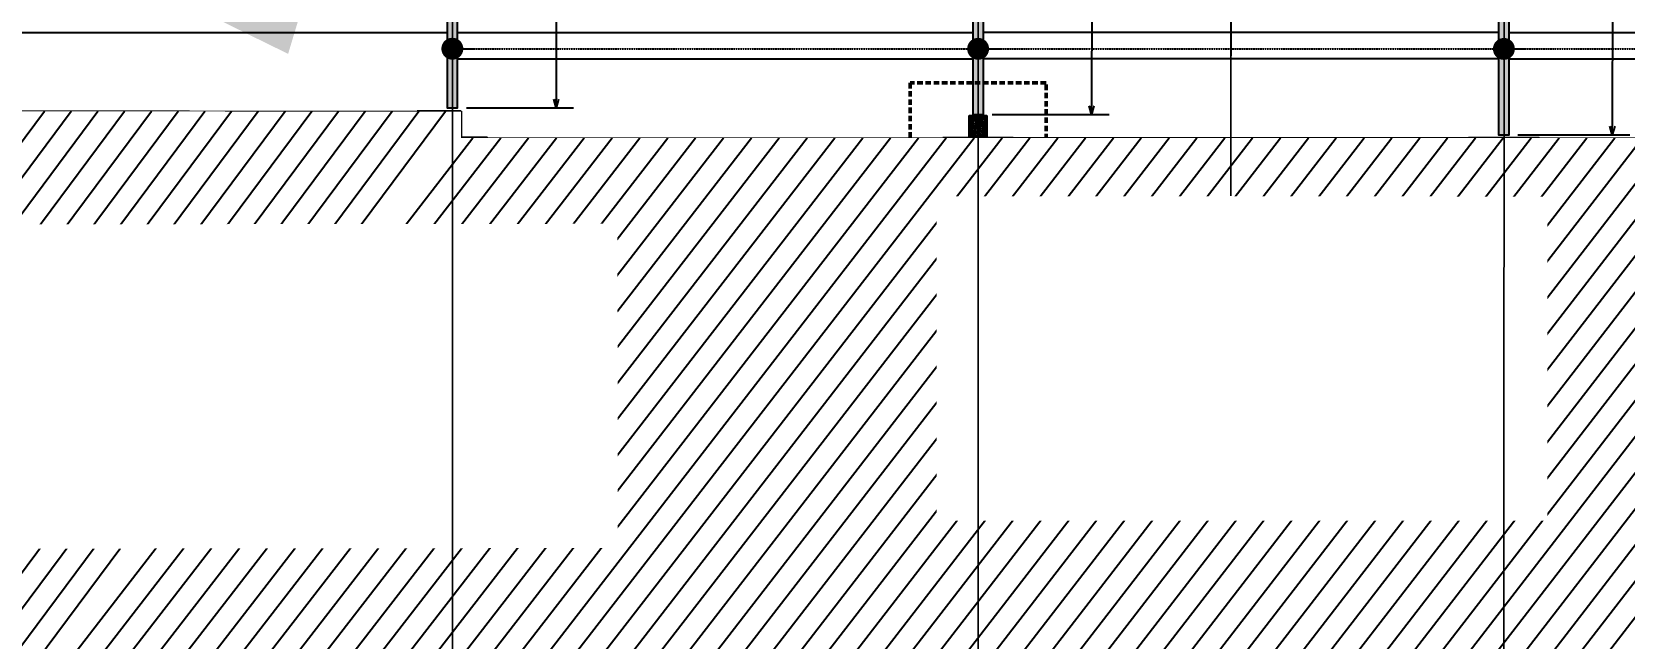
# Model space of a CAD drawing. Header units: centimetres. Extents: x -6122352 to 7132207, y -1694241 to 1947892.
# Drawn here: x 27723 to 45905, y -118703 to -111773 of the extents above; entities that cross this region are included whole.
import ezdxf
from ezdxf.xclip import XClip

# ---------------------------------------------------------------- set-up
doc = ezdxf.new("R2010")
doc.units = ezdxf.units.CM
doc.header["$MEASUREMENT"] = 0
doc.header["$XCLIPFRAME"] = 2
doc.header["$PDMODE"] = 66
doc.header["$PDSIZE"] = 100
for name, pattern in [('DASHED2', [0.375, 0.25, -0.125]), ('XR-AR-END-SETTING OUT PLAN$0$23585-XR-AR-END-GROUND FLOOR$0$23261-XR-AR-SI-GF$0$HIDDEN', [0.375, 0.25, -0.125]), ('XR-AR-MID-SETTING OUT FOR MASTER$0$23585-XR-AR-MID-GROUND FLOOR$0$23261-XR-AR-SI-GF$0$HIDDEN', [0.375, 0.25, -0.125])]:
    doc.linetypes.add(name, pattern=pattern)
doc.layers.add('23585-XR-AR-DAMAC PLOT LIMITS$0$1-End units', color=7, linetype='Continuous', lineweight=5, true_color=0xf8991e)
for name, color, linetype, lineweight in [('23585-XR-AR-DAMAC PLOT LIMITS$0$1-Mid units', 41, 'Continuous', 5), ('@ Foundations', 4, 'DASHED2', 50), ('A-ANNO-TEXT', 3, 'Continuous', 25), ('XR-AR-END-SETTING OUT PLAN$0$23585-XR-AR-END-GROUND FLOOR$0$A-EQUP-KITN-PLAN', 202, 'Continuous', 9), ('XR-AR-END-SETTING OUT PLAN$0$23585-XR-AR-END-GROUND FLOOR$0$A-FLOR-OVHD', 9, 'XR-AR-END-SETTING OUT PLAN$0$23585-XR-AR-END-GROUND FLOOR$0$23261-XR-AR-SI-GF$0$HIDDEN', 15), ('XR-AR-END-SETTING OUT PLAN$0$23585-XR-AR-END-GROUND FLOOR$0$A-GLAZ-SILL', 8, 'Continuous', 5), ('XR-AR-END-SETTING OUT PLAN$0$23585-XR-AR-END-GROUND FLOOR$0$A-GLAZ-WNDO', 232, 'Continuous', 9), ('XR-AR-END-SETTING OUT PLAN$0$23585-XR-AR-END-GROUND FLOOR$0$A-WALL', 7, 'Continuous', 30), ('XR-AR-END-SETTING OUT PLAN$0$23585-XR-AR-END-GROUND FLOOR$0$S-COLS', 51, 'Continuous', 40), ('XR-AR-END-SETTING OUT PLAN$0$23585-XR-AR-END-GROUND FLOOR$0$S-COLS-PATT', 8, 'Continuous', 5), ('XR-AR-MID-SETTING OUT FOR MASTER$0$23585-XR-AR-MID-GROUND FLOOR$0$$A-GLAZ-WNDO', 232, 'Continuous', 9), ('XR-AR-MID-SETTING OUT FOR MASTER$0$23585-XR-AR-MID-GROUND FLOOR$0$A-EQUP-KITN-PLAN', 202, 'Continuous', 9), ('XR-AR-MID-SETTING OUT FOR MASTER$0$23585-XR-AR-MID-GROUND FLOOR$0$A-FLOR-OVHD', 9, 'XR-AR-MID-SETTING OUT FOR MASTER$0$23585-XR-AR-MID-GROUND FLOOR$0$23261-XR-AR-SI-GF$0$HIDDEN', 15), ('XR-AR-MID-SETTING OUT FOR MASTER$0$23585-XR-AR-MID-GROUND FLOOR$0$A-GLAZ-SILL', 8, 'Continuous', 5), ('XR-AR-MID-SETTING OUT FOR MASTER$0$23585-XR-AR-MID-GROUND FLOOR$0$A-GLAZ-WNDO', 232, 'Continuous', 9), ('XR-AR-MID-SETTING OUT FOR MASTER$0$23585-XR-AR-MID-GROUND FLOOR$0$A-WALL', 7, 'Continuous', 30), ('XR-AR-MID-SETTING OUT FOR MASTER$0$23585-XR-AR-MID-GROUND FLOOR$0$S-COLS', 51, 'Continuous', 40)]:
    doc.layers.add(name, color=color, linetype=linetype, lineweight=lineweight)
for name, color, linetype in [('@MI-REF LAYER', 7, 'Continuous'), ('@MI-TYPE-02', 6, 'Continuous'), ('A-GLASS HATCH', 7, 'Continuous'), ('B_TH_6', 7, 'Continuous'), ('XR-AR-END-SETTING OUT PLAN$0$23585-XR-AR-END-GROUND FLOOR$0$A-Flor-Hral', 3, 'Continuous'), ('XR-AR-END-SETTING OUT PLAN$0$23585-XR-AR-END-GROUND FLOOR$0$A-Flor-Strs', 1, 'Continuous'), ('XR-AR-MID-SETTING OUT FOR MASTER$0$23585-XR-AR-MID-GROUND FLOOR$0$A-Flor-Hral', 3, 'Continuous'), ('XR-AR-MID-SETTING OUT FOR MASTER$0$23585-XR-AR-MID-GROUND FLOOR$0$A-Flor-Strs', 1, 'Continuous'), ('XR-AR-MID-SETTING OUT FOR MASTER$0$23585-XR-AR-MID-GROUND FLOOR$0$GS-HATCH-FLOOR TILE', 251, 'Continuous')]:
    doc.layers.add(name, color=color, linetype=linetype)
doc.styles.add('Gen-Text', font='arial.ttf', dxfattribs={"height": 2.5})
doc.styles.add('Schueco-BEMSTIL', font='isocpeur.ttf', dxfattribs={"width": 0.9})
doc.dimstyles.new('Dim Arrow Ann', dxfattribs={"dimtxt": 2.5, "dimasz": 3, "dimexe": 1.5, "dimexo": 1.5, "dimgap": 1, "dimtad": 1, "dimdec": 0, "dimlfac": 1000, "dimzin": 0, "dimdsep": 46, "dimtxsty": 'Gen-Text', "dimblk": 'ARCHTICK', "dimcen": 0, "dimclrd": 7, "dimclre": 7, "dimclrt": 7, "dimadec": 0, "dimazin": 0, "dimtfac": 1, "dimtdec": 0, "dimtofl": 0, "dimtmove": 2, "dimatfit": 3, "dimfxl": 1, "dimtolj": 1, "dimtzin": 0, "dimlwd": 0, "dimlwe": 0, "dimarcsym": 0})
doc.dimstyles.new('MI- JWC-TXT-2.5 MM', dxfattribs={"dimscale": 1.5, "dimtxt": 2.5, "dimasz": 1, "dimexe": 2, "dimexo": 1, "dimgap": 1, "dimtad": 1, "dimdec": 0, "dimdsep": 46, "dimtxsty": 'Schueco-BEMSTIL', "dimblk": 'OPEN30', "dimcen": 0, "dimdle": 2, "dimclrd": 140, "dimclre": 8, "dimclrt": 40, "dimadec": 0, "dimazin": 2, "dimtfac": 1, "dimtdec": 0, "dimtix": 1, "dimtmove": 2, "dimatfit": 3, "dimldrblk": 'OPEN', "dimfxl": 2, "dimlwd": -1, "dimlwe": -1, "dimarcsym": 0})

# ---------------------------------------------------------------- blocks, each defined once
blk = doc.blocks.new('23585-XR-AR-DAMAC PLOT LIMITS')
at = {"layer": '23585-XR-AR-DAMAC PLOT LIMITS$0$1-End units', "color": 251, "true_color": 0x636466}
blk.add_lwpolyline([(496511.339, 2768831.365), (496505.156, 2768824.617), (496487.461, 2768840.831), (496489.388, 2768842.934), (496493.441, 2768847.358), (496493.644, 2768847.579)], close=True, dxfattribs=at)
at = {"layer": '23585-XR-AR-DAMAC PLOT LIMITS$0$1-Mid units', "color": 251, "true_color": 0x636466}
for points in [[(496501.751, 2768856.427), (496503.676, 2768858.528), (496505.804, 2768860.85), (496523.499, 2768844.636), (496519.446, 2768840.213)], [(496497.697, 2768852.003), (496501.751, 2768856.427), (496519.446, 2768840.213), (496515.392, 2768835.789)], [(496493.644, 2768847.579), (496497.494, 2768851.782), (496497.697, 2768852.003), (496515.392, 2768835.789), (496511.339, 2768831.365)]]:
    blk.add_lwpolyline(points, close=True, dxfattribs=at)
blk = doc.blocks.new('A$Cf093b529')
at = {"layer": 'A-ANNO-TEXT'}
blk.add_blockref('23585-XR-AR-DAMAC PLOT LIMITS', (-495391.99, -2768603.442), dxfattribs=at)
blk = doc.blocks.new('_ArchTick')
at = {"color": 0, "linetype": 'ByBlock', "const_width": 0.15}
blk.add_lwpolyline([(-0.5, -0.5), (0.5, 0.5)], dxfattribs=at)
blk = doc.blocks.new('XR-AR-END-SETTING OUT PLAN$0$23585-XR-AR-END-GROUND FLOOR$0$A$C75a8815d')
at = {"layer": 'XR-AR-END-SETTING OUT PLAN$0$23585-XR-AR-END-GROUND FLOOR$0$S-COLS', "color": 252, "lineweight": 30}
for points in [[(6050, 13228), (6050, 12228), (6250, 12228), (6250, 13228)], [(6050, 10645), (6050, 9445), (6250, 9445), (6250, 10645)]]:
    blk.add_lwpolyline(points, close=True, dxfattribs=at)
blk = doc.blocks.new('XR-AR-END-SETTING OUT PLAN')
at = {"layer": 'XR-AR-END-SETTING OUT PLAN$0$23585-XR-AR-END-GROUND FLOOR$0$A-EQUP-KITN-PLAN', "color": 8}
for p, q in [((3650, 14100), (5250, 14100)), ((5250, 13850), (5250, 14100)), ((3650, 13750), (5250, 13750))]:
    blk.add_line(p, q, dxfattribs=at)
at = {"layer": 'XR-AR-END-SETTING OUT PLAN$0$23585-XR-AR-END-GROUND FLOOR$0$A-Flor-Hral', "color": 8}
for p, q in [((7060, 13800), (9050, 13800)), ((7060, 13750), (7060, 13800)), ((7060, 13750), (9050, 13750))]:
    blk.add_line(p, q, dxfattribs=at)
at = {"layer": 'XR-AR-END-SETTING OUT PLAN$0$23585-XR-AR-END-GROUND FLOOR$0$A-FLOR-OVHD', "color": 8, "ltscale": 5}
for p, q in [((5250, 13850), (3650, 13850)), ((5250, 13750), (3650, 13750))]:
    blk.add_line(p, q, dxfattribs=at)
at = {"layer": 'XR-AR-END-SETTING OUT PLAN$0$23585-XR-AR-END-GROUND FLOOR$0$A-Flor-Strs', "color": 8}
for p, q in [((7110, 13850), (9050, 13850)), ((7110, 13800), (7110, 13850)), ((7390, 13800), (7390, 13850)), ((7670, 13800), (7670, 13850)), ((7950, 13800), (7950, 13850))]:
    blk.add_line(p, q, dxfattribs=at)
blk.add_lwpolyline([(3300, 19773), (3300, 20673), (9090, 20673)], dxfattribs=at)
at = {"layer": 'XR-AR-END-SETTING OUT PLAN$0$23585-XR-AR-END-GROUND FLOOR$0$A-GLAZ-SILL', "color": 252}
blk.add_line((3550, 19523), (8750, 19523), dxfattribs=at)
at = {"layer": 'XR-AR-END-SETTING OUT PLAN$0$23585-XR-AR-END-GROUND FLOOR$0$A-GLAZ-WNDO', "color": 252}
for p, q in [((6150, 19773), (3550, 19773)), ((4840, 19773), (4840, 19623)), ((4890, 19623), (4890, 19773)), ((6150, 19773), (8750, 19773)), ((7410, 19623), (7410, 19773)), ((7460, 19773), (7460, 19623)), ((8700, 19623), (8700, 19773)), ((8750, 19773), (8750, 19523)), ((3550, 19623), (6150, 19623)), ((8750, 19623), (6150, 19623))]:
    blk.add_line(p, q, dxfattribs=at)
for points in [[(4840, 19723), (3600, 19723)], [(7460, 19723), (8700, 19723)]]:
    blk.add_lwpolyline(points, dxfattribs=at)
for points in [[(4780, 19563), (4860, 19563), (4860, 19613), (4780, 19613)], [(6070, 19563), (4860, 19563), (4860, 19613), (6070, 19613)], [(6150, 19563), (6070, 19563), (6070, 19613), (6150, 19613)], [(6150, 19563), (6230, 19563), (6230, 19613), (6150, 19613)], [(6230, 19563), (7440, 19563), (7440, 19613), (6230, 19613)], [(7520, 19563), (7440, 19563), (7440, 19613), (7520, 19613)]]:
    blk.add_lwpolyline(points, close=True, dxfattribs=at)
at = {"layer": 'XR-AR-END-SETTING OUT PLAN$0$23585-XR-AR-END-GROUND FLOOR$0$A-WALL', "color": 8}
for points in [[(9250, 19773), (8750, 19773), (8750, 19523), (9250, 19523)], [(9250, 6650), (9050, 6650), (9050, 8750), (6850, 8750), (6850, 8700), (6750, 8700), (6750, 8750), (6650, 8750), (6650, 8850), (6950, 8850), (6950, 8900), (7050, 8900), (7050, 8850), (9050, 8850), (9050, 10350), (7050, 10350), (7050, 9800), (6950, 9800), (6950, 10550), (7050, 10550), (7050, 10450), (9050, 10450), (9050, 19523), (9250, 19523)], [(5250, 13750), (5250, 13850), (5750, 13850), (5750, 12950), (5650, 12950), (5650, 13750)]]:
    blk.add_lwpolyline(points, close=True, dxfattribs=at)
at = {"layer": 'XR-AR-END-SETTING OUT PLAN$0$23585-XR-AR-END-GROUND FLOOR$0$S-COLS-PATT', "color": 8}
blk.add_blockref('XR-AR-END-SETTING OUT PLAN$0$23585-XR-AR-END-GROUND FLOOR$0$A$C75a8815d', (3000, 5500), dxfattribs=at)
blk = doc.blocks.new('END UNIT')
at = {"xscale": 0.001, "yscale": 0.001, "zscale": 0.001}
blk.add_blockref('XR-AR-END-SETTING OUT PLAN', (-9.15, 0), dxfattribs=at)
blk = doc.blocks.new('XR-AR-MID-SETTING OUT FOR MASTER$0$23585-XR-AR-MID-GROUND FLOOR$0$945-4P-1-101-GROUND FLOOR PLAN$0$XR-MIDDLE-GROUND FLOOR PLAN$0$A$C446944C1')
at = {"layer": 'XR-AR-MID-SETTING OUT FOR MASTER$0$23585-XR-AR-MID-GROUND FLOOR$0$A-GLAZ-SILL', "color": 252}
blk.add_line((0, 0), (5.2, 0), dxfattribs=at)
for points in [[(2.208, -0.023), (2.208, -0.124), (2.094, -0.074), (2.208, -0.023)], [(2.992, -0.023), (2.992, -0.124), (3.106, -0.074), (2.992, -0.023)]]:
    blk.add_lwpolyline(points, dxfattribs=at)
at = {"layer": 'XR-AR-MID-SETTING OUT FOR MASTER$0$23585-XR-AR-MID-GROUND FLOOR$0$A-GLAZ-WNDO', "color": 252}
for p, q in [((5.2, 0.25), (0, 0.25)), ((0, 0.25), (0, 0)), ((0.05, 0.1), (0.05, 0.25)), ((1.285, 0.25), (1.285, 0.1)), ((1.335, 0.1), (1.335, 0.25)), ((3.865, 0.1), (3.865, 0.25)), ((3.915, 0.25), (3.915, 0.1)), ((5.15, 0.1), (5.15, 0.25)), ((5.2, 0.25), (5.2, 0)), ((0, 0.1), (2.6, 0.1)), ((5.2, 0.1), (2.6, 0.1))]:
    blk.add_line(p, q, dxfattribs=at)
for points in [[(1.285, 0.2), (0.05, 0.2)], [(3.915, 0.2), (5.15, 0.2)]]:
    blk.add_lwpolyline(points, dxfattribs=at)
for points in [[(1.225, 0.04), (1.305, 0.04), (1.305, 0.09), (1.225, 0.09)], [(2.52, 0.04), (1.305, 0.04), (1.305, 0.09), (2.52, 0.09)], [(2.6, 0.04), (2.52, 0.04), (2.52, 0.09), (2.6, 0.09)], [(2.6, 0.04), (2.68, 0.04), (2.68, 0.09), (2.6, 0.09)], [(2.68, 0.04), (3.895, 0.04), (3.895, 0.09), (2.68, 0.09)], [(3.975, 0.04), (3.895, 0.04), (3.895, 0.09), (3.975, 0.09)]]:
    blk.add_lwpolyline(points, close=True, dxfattribs=at)
blk = doc.blocks.new('XR-AR-MID-SETTING OUT FOR MASTER$0$23585-XR-AR-MID-GROUND FLOOR$0$945-4P-1-101-GROUND FLOOR PLAN$0$XR-MIDDLE-GROUND FLOOR PLAN$0$BREAK LINE1')
blk.add_lwpolyline([(648, -6, 0, 0, 0), (101, -6, 16.7, 16.7, 0), (38, -178, 16.7, 16.7, 0), (-87, 166, 16.7, 16.7, 0), (-149, -6, 0, 0, 0), (-912, -6, 0, 0, 0)], format="xyseb")
blk = doc.blocks.new('XR-AR-MID-SETTING OUT FOR MASTER$0$23585-XR-AR-MID-GROUND FLOOR$0$A$C08698786')
at = {"layer": 'XR-AR-MID-SETTING OUT FOR MASTER$0$23585-XR-AR-MID-GROUND FLOOR$0$S-COLS', "color": 252, "lineweight": 30}
for points in [[(5900, 19473), (5900, 18773), (6100, 18773), (6100, 19473)], [(-100, 18728), (-100, 17728), (100, 17728), (100, 18728)], [(-100, 16145), (-100, 14945), (100, 14945), (100, 16145)], [(5900, 15688), (5900, 14688), (6100, 14688), (6100, 15688)], [(5900, 11147), (5900, 9747), (6100, 9747), (6100, 11147)], [(-100, 9157), (-100, 7757), (100, 7757), (100, 9157)], [(-100, 6700), (-100, 5500), (100, 5500), (100, 6700)], [(5900, 6500), (5900, 5500), (6100, 5500), (6100, 6500)], [(-200, 550), (200, 550), (200, 350), (-200, 350)], [(5800, 550), (6200, 550), (6200, 350), (5800, 350)]]:
    blk.add_lwpolyline(points, close=True, dxfattribs=at)
blk = doc.blocks.new('XR-AR-MID-SETTING OUT FOR MASTER')
h = blk.add_hatch()
h.set_pattern_fill('AR-CONC', color=8, scale=0.2, angle=90)
h.set_pattern_definition([(140, (-1262400.084, -115249.566), (3.1878171, 36.4369338), [3.81, -41.91]), (85, (-1262400.084, -115249.566), (-38.211369, -7.0486843), [3.048, -33.5281168]), (190.4514447, (-1262399.82, -115246.53), (-35.0235504, 29.3882494), [3.2380018, -35.6180489]), (136.1842, (-1262410.244, -115249.566), (8.4084656, 54.2158082), [5.715, -62.865]), (186.6355576, (-1262409.543, -115245.05), (-49.485225, 47.4808268), [4.8570046, -53.4271216]), (81.184151, (-1262410.244, -115249.566), (-49.485225, 47.4808268), [4.5719934, -50.2919464]), (111, (-1262407.704, -115244.486), (20.45303964, 30.32287825), [3.81, -41.91]), (56, (-1262407.704, -115244.486), (-36.8375932, 12.3604057), [3.048, -33.528]), (161.451445, (-1262406, -115241.96), (-16.3845538, 42.6832839), [3.2380018, -35.6179875]), (127.5, (-1262400.084, -115249.566), (-16.91100777, 0.61772065), [0, -33.1216, 0, -34.036, 0, -33.655]), (97.5, (-1262400.084, -115249.566), (-20.03611496, 13.3639325), [0, -19.4056, 0, -32.3596, 0, -12.827]), (57.5, (-1262400.084, -115260.894), (1.1457488, 27.11811903), [0, -12.7, 0, -39.624, 0, -52.578]), (47.5, (-1262400.084, -115265.974), (-5.0852982, 29.62583628), [0, -16.51, 0, -26.3144, 0, -37.338])])
h.paths.add_polyline_path([(6000, 19703), (5900, 19703), (5900, 19473), (6000, 19473)])
h.paths.add_polyline_path([(6100, 19703), (6000, 19703), (6000, 19473), (6100, 19473)])
for points in [[(6100, 19703), (6100, 19723), (5900, 19723), (5900, 19703)], [(5900, 19473), (5900, 19703), (6100, 19703), (6100, 19473)]]:
    blk.add_lwpolyline(points)
at = {"layer": 'XR-AR-MID-SETTING OUT FOR MASTER$0$23585-XR-AR-MID-GROUND FLOOR$0$A-EQUP-KITN-PLAN', "color": 8}
for p, q in [((3900, 15203), (5500, 15203)), ((3900, 14953), (3900, 15203)), ((5500, 14953), (5500, 15203)), ((3500, 14253), (5300, 14253)), ((5300, 12103), (5300, 14253))]:
    blk.add_line(p, q, dxfattribs=at)
at = {"layer": 'XR-AR-MID-SETTING OUT FOR MASTER$0$23585-XR-AR-MID-GROUND FLOOR$0$A-Flor-Hral', "color": 8}
for points in [[(100, 14903), (2090, 14903), (2090, 14853), (100, 14853)], [(1150, 13560), (1150, 13903), (2090, 13903), (2090, 13953), (1100, 13953), (1100, 13548)]]:
    blk.add_lwpolyline(points, dxfattribs=at)
at = {"layer": 'XR-AR-MID-SETTING OUT FOR MASTER$0$23585-XR-AR-MID-GROUND FLOOR$0$A-FLOR-OVHD', "color": 8, "linetype": 'XR-AR-MID-SETTING OUT FOR MASTER$0$23585-XR-AR-MID-GROUND FLOOR$0$23261-XR-AR-SI-GF$0$HIDDEN', "ltscale": 5}
for p, q in [((5500, 14953), (3900, 14953)), ((3900, 14853), (5500, 14853)), ((5580, 12103), (5580, 14853)), ((3400, 14153), (3400, 12203)), ((3500, 12203), (3500, 14153))]:
    blk.add_line(p, q, dxfattribs=at)
at = {"layer": 'XR-AR-MID-SETTING OUT FOR MASTER$0$23585-XR-AR-MID-GROUND FLOOR$0$A-Flor-Strs', "color": 8}
for p, q in [((60, 20673), (5940, 20673)), ((60, 20373), (5940, 20373)), ((2040, 14953), (100, 14953)), ((1200, 14953), (1200, 14903)), ((1480, 14953), (1480, 14903)), ((1760, 14953), (1760, 14903)), ((2040, 14953), (2040, 14903)), ((1200, 14853), (1200, 13953)), ((1480, 14853), (1480, 13953)), ((1760, 14853), (1760, 13953)), ((2040, 14853), (2040, 13953)), ((1100, 13853), (100, 13853)), ((1200, 13853), (1200, 13573)), ((1480, 13903), (1480, 13853)), ((1760, 13903), (1760, 13853)), ((2040, 13903), (2040, 13853))]:
    blk.add_line(p, q, dxfattribs=at)
for points in [[(650, 13573), (650, 14403), (2040, 14403)], [(1200, 13903), (1200, 13853), (1150, 13853)]]:
    blk.add_lwpolyline(points, dxfattribs=at)
blk.add_circle((2040, 14403), 45, dxfattribs=at)
at = {"layer": 'XR-AR-MID-SETTING OUT FOR MASTER$0$23585-XR-AR-MID-GROUND FLOOR$0$A-WALL', "color": 8}
for points in [[(100, 19473), (-100, 19473), (-100, 5500), (100, 5500), (100, 8850), (1100, 8850), (1100, 8950), (100, 8950), (100, 10950), (2100, 10950), (2100, 9950), (2200, 9950), (2200, 11150), (2100, 11150), (2100, 11050), (100, 11050)], [(100, 19473), (400, 19473), (400, 19223), (100, 19223)], [(5900, 19473), (6100, 19473), (6100, 5500), (5900, 5500), (5900, 14853), (5500, 14853), (5500, 14953), (5900, 14953)], [(5600, 19473), (5900, 19473), (5900, 19223), (5600, 19223)], [(3900, 14853), (3900, 14953), (3400, 14953), (3400, 14153), (3500, 14153), (3500, 14853)], [(2200, 13653), (2200, 13653), (2200, 13853), (1200, 13853), (1200, 13753), (1850, 13753), (1850, 13103), (2100, 13103), (2100, 12653), (1950, 12653), (1950, 12552), (2100, 12552), (2100, 12050), (2200, 12050), (2200, 13203), (2050, 13203), (2050, 13653), (2200, 13653)]]:
    blk.add_lwpolyline(points, close=True, dxfattribs=at)
blk.add_lwpolyline([(3500, 14853), (3400, 14853)], dxfattribs=at)
at = {"layer": 'XR-AR-MID-SETTING OUT FOR MASTER$0$23585-XR-AR-MID-GROUND FLOOR$0$$A-GLAZ-WNDO', "color": 8, "xscale": -1000, "yscale": 1000, "zscale": 1000}
blk.add_blockref('XR-AR-MID-SETTING OUT FOR MASTER$0$23585-XR-AR-MID-GROUND FLOOR$0$945-4P-1-101-GROUND FLOOR PLAN$0$XR-MIDDLE-GROUND FLOOR PLAN$0$A$C446944C1', (5600, 19223), dxfattribs=at)
at = {"layer": 'XR-AR-MID-SETTING OUT FOR MASTER$0$23585-XR-AR-MID-GROUND FLOOR$0$A-FLOR-OVHD', "color": 8, "linetype": 'XR-AR-MID-SETTING OUT FOR MASTER$0$23585-XR-AR-MID-GROUND FLOOR$0$23261-XR-AR-SI-GF$0$HIDDEN', "ltscale": 5, "xscale": -0.9999999999999997, "rotation": 194.2810957359752}
blk.add_blockref('XR-AR-MID-SETTING OUT FOR MASTER$0$23585-XR-AR-MID-GROUND FLOOR$0$945-4P-1-101-GROUND FLOOR PLAN$0$XR-MIDDLE-GROUND FLOOR PLAN$0$BREAK LINE1', (675, 13433), dxfattribs=at)
at = {"layer": 'XR-AR-MID-SETTING OUT FOR MASTER$0$23585-XR-AR-MID-GROUND FLOOR$0$GS-HATCH-FLOOR TILE', "color": 8}
blk.add_blockref('XR-AR-MID-SETTING OUT FOR MASTER$0$23585-XR-AR-MID-GROUND FLOOR$0$A$C08698786', (0, 0), dxfattribs=at)
blk = doc.blocks.new('MID UNIT')
at = {"xscale": 0.001, "yscale": 0.001, "zscale": 0.001}
blk.add_blockref('XR-AR-MID-SETTING OUT FOR MASTER', (0, 0), dxfattribs=at)
blk = doc.blocks.new('TH_6')
blk.add_blockref('END UNIT', (495802.305, 2769163.997))
blk.add_blockref('MID UNIT', (495802.305, 2769163.997))
at = {"xscale": -1}
blk.add_blockref('MID UNIT', (495814.305, 2769163.997), dxfattribs=at)
blk.add_blockref('MID UNIT', (495814.305, 2769163.997))
blk = doc.blocks.new('A$Ce2a03a74')
at = {"layer": 'B_TH_6', "xscale": 999.9914829579993, "yscale": 999.9914829579993, "zscale": 999.9914829579993}
blk.add_blockref('TH_6', (-495790405, -2769140733), dxfattribs=at)
blk = doc.blocks.new('23585-XR-AR-MALDIVE-2$0$TH_6')
at = {"ltscale": 10, "xscale": 0.00100002623446598, "yscale": 0.00100002623446598, "zscale": 0.00100002623446598}
blk.add_blockref('A$Ce2a03a74', (495794.627, 2769164.318), dxfattribs=at)
at = {"layer": '@ Foundations', "linetype": 'DASHED2', "ltscale": 0.25}
for points in [[(495807.53, 2769182.045), (495809.08, 2769182.045), (495809.08, 2769184.095), (495807.53, 2769184.095)], [(495813.28, 2769181.049), (495815.33, 2769181.049), (495815.33, 2769183.399), (495813.28, 2769183.399)], [(495800.955, 2769177.789), (495803.655, 2769177.789), (495803.655, 2769183.139), (495800.955, 2769183.139)], [(495812.955, 2769178.192), (495815.655, 2769178.192), (495815.655, 2769180.692), (495812.955, 2769180.692)], [(495807.33, 2769177.915), (495809.28, 2769177.915), (495809.28, 2769180.465), (495807.33, 2769180.465)]]:
    blk.add_lwpolyline(points, close=True, dxfattribs=at)
blk = doc.blocks.new('_Dot')
at = {"color": 0, "linetype": 'ByBlock', "lineweight": -2}
blk.add_line((-0.5, 0), (-1, 0), dxfattribs=at)
at = {"color": 0, "linetype": 'ByBlock', "const_width": 0.5}
blk.add_lwpolyline([(-0.25, 0, 1), (0.25, 0, 1)], format="xyb", close=True, dxfattribs=at)
blk = doc.blocks.new('_Open30')
at = {"color": 0, "linetype": 'ByBlock', "lineweight": -2}
for p, q in [((-1, 0.27), (0, 0)), ((0, 0), (-1, -0.27)), ((0, 0), (-1, 0))]:
    blk.add_line(p, q, dxfattribs=at)
blk = doc.blocks.new('*D1501')
at = {"layer": '@MI-TYPE-02', "color": 8, "transparency": 16777216}
for p, q in [((352856, -137897), (354081, -137897)), ((352856, -142013), (354080, -142013))]:
    blk.add_line(p, q, dxfattribs=at)
at = {"layer": '@MI-TYPE-02', "color": 140, "transparency": 16777216}
blk.add_line((353881, -137997), (353880, -141913), dxfattribs=at)
at = {"layer": 'Defpoints', "color": 0, "transparency": 16777216}
for p in [(352756, -137897), (352756, -142013), (353880, -142013)]:
    blk.add_point(p, dxfattribs=at)
at = {"layer": '@MI-TYPE-02', "color": 140, "transparency": 16777216, "xscale": 100, "yscale": 100, "zscale": 100}
for p, rotation in [((353881, -137897), 89.98108695238069), ((353880, -142013), 269.9810869523807)]:
    blk.add_blockref('_Open30', p, dxfattribs=dict(at, rotation=rotation))
at = {"layer": '@MI-TYPE-02', "color": 40, "transparency": 16777216, "insert": (353655, -139955), "char_height": 250, "attachment_point": 5, "rotation": 89.9811, "style": 'Schueco-BEMSTIL'}
blk.add_mtext('4116', dxfattribs=at)
blk = doc.blocks.new('_Open')
at = {"color": 0, "linetype": 'ByBlock', "lineweight": -2}
for p, q in [((-1, 0), (0, 0)), ((-1, 0), (0, 0)), ((0, 0), (-1, 0))]:
    blk.add_line(p, q, dxfattribs=at)
blk = doc.blocks.new('*D1502')
at = {"layer": '@MI-TYPE-02', "color": 8, "transparency": 16777216}
for p, q in [((358856, -137901), (360193, -137902)), ((358855, -142088), (360191, -142089))]:
    blk.add_line(p, q, dxfattribs=at)
at = {"layer": '@MI-TYPE-02', "color": 140, "transparency": 16777216}
blk.add_line((359993, -138002), (359991, -141989), dxfattribs=at)
at = {"layer": 'Defpoints', "color": 0, "transparency": 16777216}
for p in [(358756, -137901), (358755, -142088), (359991, -142089)]:
    blk.add_point(p, dxfattribs=at)
at = {"layer": '@MI-TYPE-02', "color": 140, "transparency": 16777216, "xscale": 100, "yscale": 100, "zscale": 100}
for p, rotation in [((359993, -137902), 89.98108695238069), ((359991, -142089), 269.9810869523807)]:
    blk.add_blockref('_Open30', p, dxfattribs=dict(at, rotation=rotation))
at = {"layer": '@MI-TYPE-02', "color": 40, "transparency": 16777216, "insert": (359767, -139995), "char_height": 250, "attachment_point": 5, "rotation": 89.9811, "style": 'Schueco-BEMSTIL'}
blk.add_mtext('4187', dxfattribs=at)
blk = doc.blocks.new('*D1503')
at = {"layer": '@MI-TYPE-02', "color": 8, "transparency": 16777216}
for p, q in [((364856, -137903), (366134, -137903)), ((364856, -142319), (366133, -142320))]:
    blk.add_line(p, q, dxfattribs=at)
at = {"layer": '@MI-TYPE-02', "color": 140, "transparency": 16777216}
blk.add_line((365934, -138003), (365933, -142220), dxfattribs=at)
at = {"layer": 'Defpoints', "color": 0, "transparency": 16777216}
for p in [(364756, -137903), (364756, -142319), (365933, -142320)]:
    blk.add_point(p, dxfattribs=at)
at = {"layer": '@MI-TYPE-02', "color": 140, "transparency": 16777216, "xscale": 100, "yscale": 100, "zscale": 100}
for p, rotation in [((365934, -137903), 89.98108695238069), ((365933, -142320), 269.9810869523807)]:
    blk.add_blockref('_Open30', p, dxfattribs=dict(at, rotation=rotation))
at = {"layer": '@MI-TYPE-02', "color": 40, "transparency": 16777216, "insert": (365709, -140111), "char_height": 250, "attachment_point": 5, "rotation": 89.9811, "style": 'Schueco-BEMSTIL'}
blk.add_mtext('4416', dxfattribs=at)
blk = doc.blocks.new('M3 REF WITH TABLES')
at = {"color": 1, "const_width": 0.02}
blk.add_lwpolyline([(30.236, -2.554), (33.748, -2.375), (44.078, 8.898), (46.071, 7.07), (44.078, 8.898), (45.914, 10.902), (46.255, 14.92)], dxfattribs=at)
blk = doc.blocks.new('G8-T2-PARTITION HALF')
at = {"layer": 'A-GLASS HATCH'}
h = blk.add_hatch(color=6, dxfattribs=at)
h.dxf.hatch_style = 1
h.paths.add_polyline_path([(-60, 0), (-60.1, -4116), (59.9, -4116), (60, 0)])
h = blk.add_hatch(color=6, dxfattribs=at)
h.dxf.hatch_style = 1
h.paths.add_polyline_path([(5940.1, -4.6), (5938.9, -4191.5), (6058.9, -4191.6), (6060.1, -4.6)])
h = blk.add_hatch(color=6, dxfattribs=at)
h.dxf.hatch_style = 1
h.paths.add_polyline_path([(11940.1, -6.3), (11939.5, -4422.5), (12059.5, -4422.5), (12060.1, -6.4)])
at = {"layer": '@MI-TYPE-02', "color": 6}
for points in [[(-60, 0), (-60.1, -4116), (59.9, -4116), (60, 0)], [(5940.1, -4.6), (5938.9, -4191.5), (6058.9, -4191.6), (6060.1, -4.6)], [(11940.1, -6.3), (11939.5, -4422.5), (12059.5, -4422.5), (12060.1, -6.4)]]:
    blk.add_lwpolyline(points, close=True, dxfattribs=at)
at = {"layer": '@MI-TYPE-02'}
for base, p1, p2, picture, middle in [((1183.2, -4116.3), (60, 0), (59.9, -4116), '*D1501', (958.9, -2058.3)), ((7295.1, -4192), (6060.1, -4.6), (6058.9, -4191.6), '*D1502', (7070.8, -2098.4)), ((13236.5, -4422.9), (12060.1, -6.4), (12059.5, -4422.5), '*D1503', (13012.2, -2214.8))]:
    dim = blk.add_linear_dim(base=base, p1=p1, p2=p2, angle=269.98109, dimstyle='MI- JWC-TXT-2.5 MM', dxfattribs=at)
    dim.commit()
    dim.dimension.update_dxf_attribs({"geometry": picture, "text_midpoint": middle, "insert": (-352696.3, 137896.7)})

msp = doc.modelspace()

# ---------------------------------------------------------------- leaders
at = {"annotation_type": 0, "has_hookline": 1, "hookline_direction": 1, "text_width": 2318.18182, "horizontal_direction": (0.999946, 0.010397, 0)}
msp.add_leader([(23369.44521, -108452.10604), (29163.81773, -110202.4329), (21164.2501, -110285.60619)], dimstyle='Dim Arrow Ann', override={"dimscale": 0, "dimasz": 8000, "dimtad": 0}, dxfattribs=at)

# ---------------------------------------------------------------- next in the draw order: block references
at = {"layer": '@MI-REF LAYER'}
ref = msp.add_blockref('23585-XR-AR-MALDIVE-2$0$TH_6', (-496247326.37167, -2769210907.2517), dxfattribs=dict(at, xscale=1000, yscale=1000, zscale=1000, rotation=359.9901192584459))
XClip(ref).set_block_clipping_path([(495847.3946773305, 2769163.996290327), (495847.3951444335, 2769187.9361643074), (495844.3002996335, 2769187.9361991249), (495838.3002991418, 2769187.9361946657), (495832.3052257986, 2769187.9361903295), (495826.3004369352, 2769187.9363213265), (495820.3001495281, 2769187.9363291273), (495817.1551721904, 2769187.9363977872), (495814.3003452776, 2769187.9364601057), (495808.3002873205, 2769187.9364546384), (495807.8734177209, 2769187.9364567325), (495802.3002497826, 2769187.9364512516), (495801.8927909273, 2769187.9364531948), (495796.0052516342, 2769187.9364065453), (495793.3567334122, 2769187.9365685666), (495793.3523089078, 2769163.9964517718)])

# ---------------------------------------------------------------- next in the draw order: block references
at = {"layer": '@MI-REF LAYER', "extrusion": (-4.06944e-12, -7.46019e-09, 1), "xscale": 250.0000000000001, "yscale": 250.0000000000001, "zscale": 250.0000000000001, "rotation": 179.9692243238723}
for p in [(32521.37138, -111965.79445, 0.00085), (38521.37611, -111966.89546, 11.2311), (44521.38084, -111967.99647, 11.2311)]:
    msp.add_blockref('_Dot', p, dxfattribs=at)

# ---------------------------------------------------------------- next in the draw order: wipeouts: each hides what was drawn before it
at = {"color": 10}
msp.add_wipeout([(26371.36217, -112679.02863), (26368.94537, -126952.55203), (74669.94516, -126960.88068), (74671.14394, -112687.35655), (68422.33985, -112686.29507), (68422.42265, -112986.90214), (32621.28717, -112980.72819), (32621.47366, -112680.10503), (26370.06295, -112679.01081)], dxfattribs=at).dxf.layer = '@MI-REF LAYER'

# ---------------------------------------------------------------- next in the draw order: hatches: boundary and pattern name
at = {"layer": '@MI-REF LAYER'}
h = msp.add_hatch(dxfattribs=at)
h.set_pattern_fill('ANSI31', color=256, scale=1999.999998, angle=6.722712846)
h.set_pattern_definition([(51.722712846, (-2376941521.7, -1504247754.46), (-196.255499328, 154.866971583), [])])
h.paths.add_polyline_path([(74668.64594, -126960.88139), (74669.89675, -112687.35634), (68438.35395, -112708.14719), (68420.87232, -112988.31513), (32621.53804, -112980.72823), (32620.0398, -112680.08863), (26370.06295, -112679.01081), (26367.65192, -126952.55181)])

# ---------------------------------------------------------------- next in the draw order: linework, layer by layer
at = {"layer": '@MI-REF LAYER', "color": 1, "const_width": 20}
msp.add_lwpolyline([(23612.92162, -108470.91991), (26117.07062, -110939.5881), (41407.60355, -110942.53707), (41405.32815, -113646.54129), (41407.60355, -110942.53707), (44125.24409, -110943.0612), (47317.7918, -108480.25328)], dxfattribs=at)
at = {"layer": '@MI-REF LAYER', "linetype": 'DASHED2', "extrusion": (-4.06944e-12, -7.46019e-09, 1), "elevation": 0.00085}
msp.add_lwpolyline([(32521.37138, -111965.79445), (49077.45214, -111968.83252), (49582.51939, -112706.07149)], dxfattribs=at)

# ---------------------------------------------------------------- next in the draw order: block references
at = {"layer": '@MI-TYPE-02', "color": 0}
msp.add_blockref('G8-T2-PARTITION HALF', (32521.99781, -108524.54701), dxfattribs=at)

# ---------------------------------------------------------------- next in the draw order: wipeouts: each hides what was drawn before it
for points in [[(38048.85754, -113651.10784), (45018.34445, -113652.31564), (45017.70324, -117352.31559), (38048.21633, -117351.10778)], [(27435.64426, -113970.31613), (34405.12781, -113963.36155), (34408.81989, -117663.35971), (27439.33635, -117670.31429)]]:
    msp.add_wipeout(points).dxf.layer = '@MI-REF LAYER'

# ---------------------------------------------------------------- next in the draw order: linework, layer by layer
at = {"layer": '@MI-REF LAYER', "const_width": 5}
msp.add_lwpolyline([(26368.95115, -126952.55203), (74669.94516, -126960.88162), (74671.19598, -112687.35656), (68422.33985, -112686.27894), (68422.42265, -112986.90215), (32621.28717, -112980.72819), (32621.47366, -112680.10503), (26371.36217, -112679.01104)], close=True, dxfattribs=at)

# ---------------------------------------------------------------- next in the draw order: block references
at = {"layer": '@MI-REF LAYER', "xscale": 1000, "yscale": 1000, "zscale": 1000}
for name, p, rotation in [('A$Cf093b529', (-891608.73293, 539022.72011), 312.4882903633292), ('M3 REF WITH TABLES', (5073.57098, -84448.84299), 312.4882889992022)]:
    msp.add_blockref(name, p, dxfattribs=dict(at, rotation=rotation))

doc.saveas('drawing.dxf')
